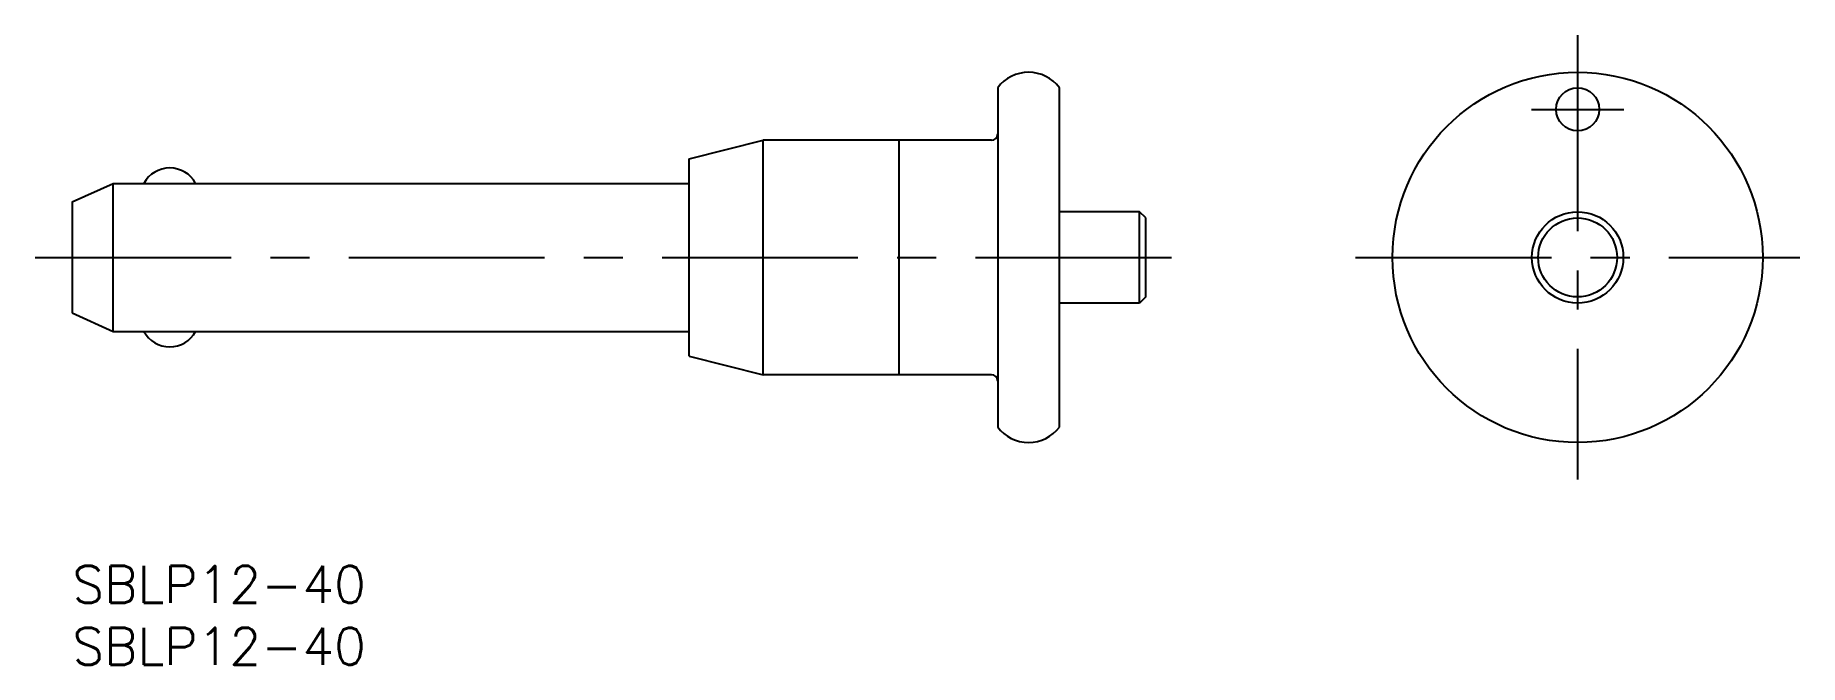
# Model space of a CAD drawing. Extents: x -3 to 140, y -8 to 43.
import ezdxf

# ---------------------------------------------------------------- set-up
doc = ezdxf.new("R2010")
doc.units = 0
doc.header["$LTSCALE"] = 0.5
doc.linetypes.add('CENTER', pattern=[50.8, 31.75, -6.35, 6.35, -6.35])
for name, color, linetype in [('MSM_CENTER', 1, 'CENTER'), ('MSM_CONTINUOUS', 7, 'CONTINUOUS'), ('MSM_PART_NUMBER', 7, 'CONTINUOUS')]:
    doc.layers.add(name, color=color, linetype=linetype)
doc.styles.get("Standard").update_dxf_attribs({"font": 'txt.shx', "height": 3, "bigfont": 'bigfont.shx'})

# ---------------------------------------------------------------- blocks, each defined once
blk = doc.blocks.new('*U10')
at = {"layer": 'MSM_PART_NUMBER'}
blk.add_text('SBLP12-40', height=3, dxfattribs=at).set_placement((0, -3))
blk = doc.blocks.new('*U11')
at = {"layer": 'MSM_PART_NUMBER'}
blk.add_text('SBLP12-40', height=3, dxfattribs=at).set_placement((0, -8))

msp = doc.modelspace()

# ---------------------------------------------------------------- linework, layer by layer
at = {"layer": 'MSM_CENTER'}
for p, q in [((122, 43), (122, 7)), ((118.25, 37), (125.75, 37)), ((-3, 25), (90, 25)), ((104, 25), (140, 25))]:
    msp.add_line(p, q, dxfattribs=at)
at = {"layer": 'MSM_CONTINUOUS'}
for p, q in [((75, 38.75), (75, 11.25)), ((80, 11.25), (80, 38.75)), ((50, 33), (56, 34.5)), ((74.5, 34.5), (56, 34.5)), ((56, 15.5), (56, 34.5)), ((67, 34.5), (67, 15.5)), ((50, 17), (50, 33)), ((0, 29.5), (3.3, 31)), ((3.3, 31), (50, 31)), ((3.3, 19), (3.3, 31)), ((0, 29.5), (0, 20.5)), ((86.5, 28.7), (80, 28.7)), ((87, 28.2), (86.5, 28.7)), ((86.5, 21.3), (86.5, 28.7)), ((87, 21.8), (87, 28.2)), ((87, 21.8), (86.5, 21.3)), ((0, 20.5), (3.3, 19)), ((86.5, 21.3), (80, 21.3)), ((3.3, 19), (50, 19)), ((50, 17), (56, 15.5)), ((74.5, 15.5), (56, 15.5))]:
    msp.add_line(p, q, dxfattribs=at)
for centre, radius in [((122, 25), 15), ((122, 37), 1.75), ((122, 25), 3.7), ((122, 25), 3.2)]:
    msp.add_circle(centre, radius, dxfattribs=at)
for centre, radius, start, end in [((77.5, 36.88), 3.12, 36.8455, 143.1545), ((74.5, 35), 0.5, 270, 0), ((7.9, 29.87), 2.38, 28.3636, 151.6364), ((7.9, 20.13), 2.38, 208.3636, 331.6364), ((74.5, 15), 0.5, 0, 90), ((77.5, 13.12), 3.12, 216.8455, 323.1545)]:
    msp.add_arc(centre, radius, start, end, dxfattribs=at)

# ---------------------------------------------------------------- block references
for name in ['*U10', '*U11']:
    msp.add_blockref(name, (0, 0), dxfattribs=at)

doc.saveas('drawing.dxf')
